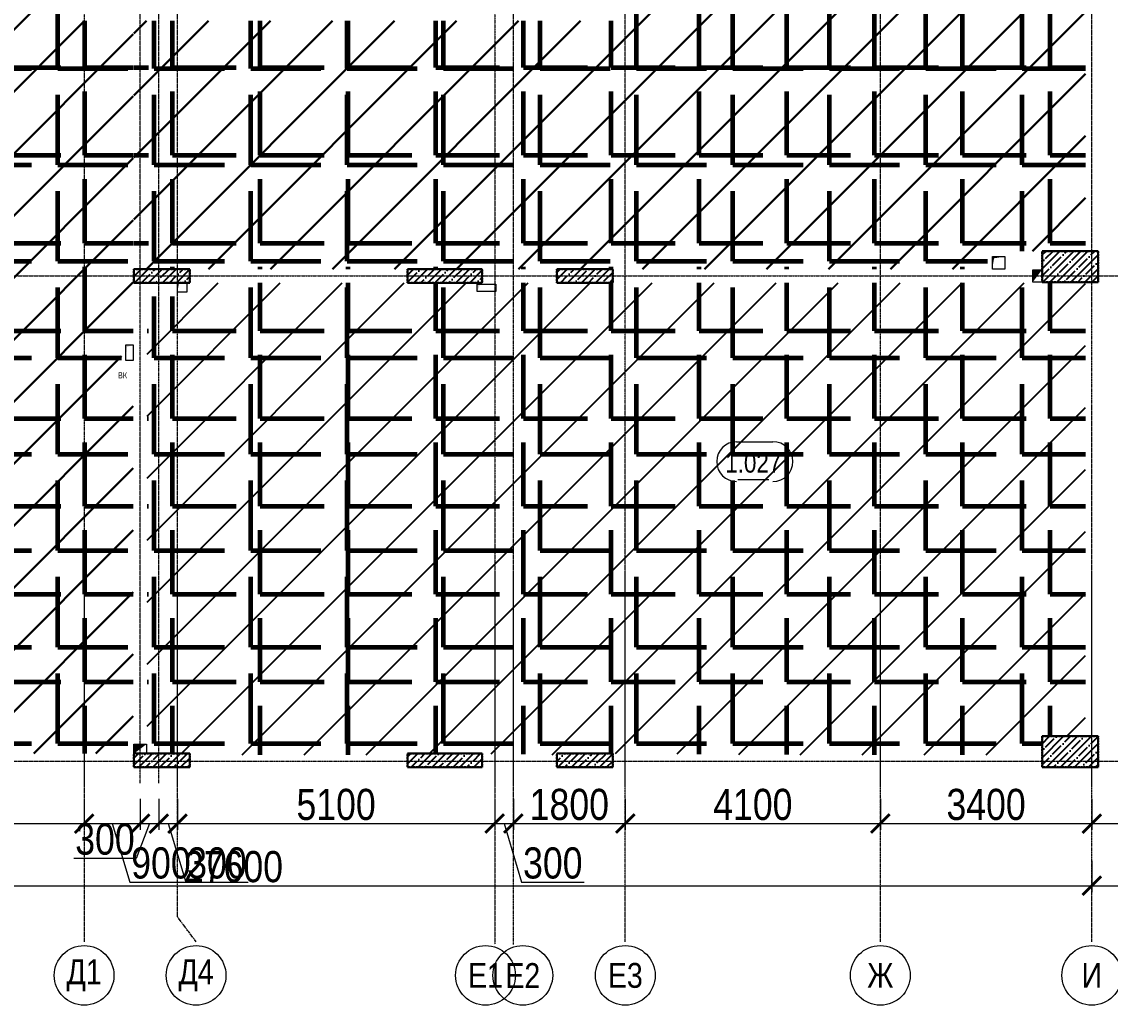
# Model space of a CAD drawing. Header units: millimetres. Extents: x -65509 to 912790, y 446 to 713294.
# Drawn here: x 10276 to 27776, y 446 to 16257 of the extents above; entities that cross this region are included whole.
import ezdxf
from ezdxf.enums import TextEntityAlignment as Align

# ---------------------------------------------------------------- set-up
doc = ezdxf.new("R2010")
doc.units = ezdxf.units.MM
doc.linetypes.add('CENTER2', pattern=[28.575, 19.05, -3.175, 3.175, -3.175])
doc.linetypes.add('HIDDEN2', pattern=[4.7625, 3.175, -1.5875])
doc.layers.get('Defpoints').update_dxf_attribs({"color": 250})
doc.layers.add('1.1) Нал. пол 1 вып. классы в 1 блоке', color=5, linetype='Continuous')
for name, color, linetype, lineweight in [('8.1) Нал. пол 8 вып.', 190, 'Continuous', 30), ('8.2) Линолеум 8 вып', 90, 'Continuous', 60), ('9.1) Линолеум 9  9.2 Инв', 3, 'Continuous', 60), ('АР_Area', 250, 'Continuous', 5), ('АР_Колонны', 250, 'Continuous', 30), ('АР_Стены ЖБ', 250, 'Continuous', 35), ('АР_Штриховка', 250, 'Continuous', 0), ('ВК_Шахты', 250, 'Continuous', 9), ('ОВ_Отопление', 250, 'Continuous', 5), ('РД_Оси_100', 250, 'Continuous', 0), ('РД_Оси_размер', 250, 'Continuous', 0)]:
    doc.layers.add(name, color=color, linetype=linetype, lineweight=lineweight)
doc.styles.add('style1', font='ARIALN.TTF')
doc.styles.add('ккк', font='isocpeur.ttf', dxfattribs={"width": 0.85, "oblique": 15})
doc.dimstyles.new('Dim100_ареал', dxfattribs={"dimscale": 100, "dimtxt": 2.5, "dimasz": 1, "dimexe": 1, "dimexo": 1, "dimgap": 0.5, "dimtad": 1, "dimzin": 12, "dimdsep": 46, "dimtxsty": 'style1', "dimblk": 'ARCHTICK', "dimcen": 1, "dimdle": 1, "dimclrd": 256, "dimclre": 256, "dimaunit": 1, "dimadec": 0, "dimazin": 3, "dimtfac": 1, "dimtmove": 1, "dimatfit": 3, "dimldrblk": 'OPEN30', "dimfxl": 4, "dimfxlon": 1, "dimtolj": 1, "dimtzin": 0, "dimlwd": 9, "dimlwe": 9, "dimarcsym": 0})
pattern_1 = [(45, (-120, -9128.87), (-112.2532, 112.2532), []), (45, (-7.75, -9128.87), (-112.2532, 112.2532), [198.4375, -39.6875, 0, -39.6875])]
pattern_2 = [(0, (0, 0), (0, 1550.67), [1127.76, -422.91]), (90, (0, 0), (-1550.67, 9e-14), [1127.76, -422.91])]
pattern_3 = [(0, (0, 0), (0, 1410.97), [1026.16, -384.81]), (90, (0, 0), (-1410.97, 9e-14), [1026.16, -384.81])]

# ---------------------------------------------------------------- blocks, each defined once
blk = doc.blocks.new('otv')
at = {"linetype": 'Continuous'}
blk.add_lwpolyline([(0, -1), (0, 0), (1, 0), (1, -1)], close=True, dxfattribs=at)
blk.add_solid([(0, -1), (0, 0), (0.135, -0.137), (1, 0)], dxfattribs=at)
blk = doc.blocks.new('otv_в_стене')
at = {"linetype": 'Continuous'}
blk.add_lwpolyline([(0, -1), (0, 0), (1, 0), (1, -1)], close=True, dxfattribs=at)
blk.add_solid([(0, -1), (0, 0), (0.5, -0.5), (1, 0)], dxfattribs=at)
blk = doc.blocks.new('A-iden')
at = {"linetype": 'Continuous', "lineweight": 5}
blk.add_circle((0, -4), 3, dxfattribs=at)
at = {"color": 0, "linetype": 'Continuous', "lineweight": 20, "style": 'ккк', "width": 0.85}
blk.add_attdef('ID', text='', height=8, dxfattribs=at).set_placement((0.31, -3.85), align=Align.MIDDLE_CENTER)
blk = doc.blocks.new('_ArchTick')
at = {"color": 0, "linetype": 'ByBlock', "const_width": 0.15}
blk.add_lwpolyline([(-0.5, -0.5), (0.5, 0.5)], dxfattribs=at)
blk = doc.blocks.new('*D48')
at = {"layer": 'Defpoints', "color": 0, "transparency": 16777216}
for p in [(1203453, 135908), (1207053, 135908), (1207053, 134908)]:
    blk.add_point(p, dxfattribs=at)
at = {"layer": 'РД_Оси_размер', "lineweight": 9, "transparency": 16777216}
for p, q in [((1203453, 135308), (1203453, 134808)), ((1207053, 135308), (1207053, 134808)), ((1203353, 134908), (1207153, 134908))]:
    blk.add_line(p, q, dxfattribs=at)
at = {"layer": 'РД_Оси_размер', "lineweight": 9, "transparency": 16777216, "xscale": 300, "yscale": 300, "zscale": 300, "rotation": 180}
blk.add_blockref('_ArchTick', (1203453, 134908), dxfattribs=at)
at = {"layer": 'РД_Оси_размер', "lineweight": 9, "transparency": 16777216, "xscale": 300, "yscale": 300, "zscale": 300}
blk.add_blockref('_ArchTick', (1207053, 134908), dxfattribs=at)
at = {"layer": 'РД_Оси_размер', "color": 0, "transparency": 16777216, "insert": (1205253, 135213), "char_height": 500, "attachment_point": 5, "style": 'style1'}
blk.add_mtext('\\A1;3600', dxfattribs=at)
blk = doc.blocks.new('_Open30')
at = {"color": 0, "linetype": 'ByBlock', "lineweight": -2}
for p, q in [((-1, 0.268), (0, 0)), ((0, 0), (-1, -0.268)), ((0, 0), (-1, 0))]:
    blk.add_line(p, q, dxfattribs=at)
blk = doc.blocks.new('*D49')
at = {"layer": 'Defpoints', "color": 0, "transparency": 16777216}
for p in [(1207053, 135908), (1207953, 135908), (1207953, 134908)]:
    blk.add_point(p, dxfattribs=at)
at = {"layer": 'РД_Оси_размер', "lineweight": 9, "transparency": 16777216}
for p, q in [((1207053, 135308), (1207053, 134808)), ((1207953, 135308), (1207953, 134808)), ((1206953, 134908), (1208053, 134908)), ((1207503, 134908), (1207785, 133967)), ((1207785, 133967), (1208790, 133967))]:
    blk.add_line(p, q, dxfattribs=at)
at = {"layer": 'РД_Оси_размер', "lineweight": 9, "transparency": 16777216, "xscale": 300, "yscale": 300, "zscale": 300, "rotation": 180}
blk.add_blockref('_ArchTick', (1207053, 134908), dxfattribs=at)
at = {"layer": 'РД_Оси_размер', "lineweight": 9, "transparency": 16777216, "xscale": 300, "yscale": 300, "zscale": 300}
blk.add_blockref('_ArchTick', (1207953, 134908), dxfattribs=at)
at = {"layer": 'РД_Оси_размер', "color": 0, "transparency": 16777216, "insert": (1208287, 134272), "char_height": 500, "attachment_point": 5, "style": 'style1'}
blk.add_mtext('\\A1;900', dxfattribs=at)
blk = doc.blocks.new('*D50')
at = {"layer": 'Defpoints', "color": 0, "transparency": 16777216}
for p in [(1207953, 135908), (1208253, 135908), (1208253, 134908)]:
    blk.add_point(p, dxfattribs=at)
at = {"layer": 'РД_Оси_размер', "lineweight": 9, "transparency": 16777216}
for p, q in [((1207953, 135308), (1207953, 134808)), ((1208253, 135308), (1208253, 134808)), ((1207853, 134908), (1208353, 134908)), ((1208103, 134908), (1207890, 134349)), ((1207890, 134349), (1206885, 134349))]:
    blk.add_line(p, q, dxfattribs=at)
at = {"layer": 'РД_Оси_размер', "lineweight": 9, "transparency": 16777216, "xscale": 300, "yscale": 300, "zscale": 300, "rotation": 180}
blk.add_blockref('_ArchTick', (1207953, 134908), dxfattribs=at)
at = {"layer": 'РД_Оси_размер', "lineweight": 9, "transparency": 16777216, "xscale": 300, "yscale": 300, "zscale": 300}
blk.add_blockref('_ArchTick', (1208253, 134908), dxfattribs=at)
at = {"layer": 'РД_Оси_размер', "color": 0, "transparency": 16777216, "insert": (1207387, 134655), "char_height": 500, "attachment_point": 5, "style": 'style1'}
blk.add_mtext('\\A1;300', dxfattribs=at)
blk = doc.blocks.new('*D51')
at = {"layer": 'Defpoints', "color": 0, "transparency": 16777216}
for p in [(1208253, 135908), (1208553, 135908), (1208553, 134908)]:
    blk.add_point(p, dxfattribs=at)
at = {"layer": 'РД_Оси_размер', "lineweight": 9, "transparency": 16777216}
for p, q in [((1208253, 135308), (1208253, 134808)), ((1208553, 135308), (1208553, 134808)), ((1208153, 134908), (1208653, 134908)), ((1208403, 134908), (1208685, 133967)), ((1208685, 133967), (1209690, 133967))]:
    blk.add_line(p, q, dxfattribs=at)
at = {"layer": 'РД_Оси_размер', "lineweight": 9, "transparency": 16777216, "xscale": 300, "yscale": 300, "zscale": 300, "rotation": 180}
blk.add_blockref('_ArchTick', (1208253, 134908), dxfattribs=at)
at = {"layer": 'РД_Оси_размер', "lineweight": 9, "transparency": 16777216, "xscale": 300, "yscale": 300, "zscale": 300}
blk.add_blockref('_ArchTick', (1208553, 134908), dxfattribs=at)
at = {"layer": 'РД_Оси_размер', "color": 0, "transparency": 16777216, "insert": (1209187, 134272), "char_height": 500, "attachment_point": 5, "style": 'style1'}
blk.add_mtext('\\A1;300', dxfattribs=at)
blk = doc.blocks.new('*D52')
at = {"layer": 'Defpoints', "color": 0, "transparency": 16777216}
for p in [(1208553, 135908), (1213653, 135908), (1213653, 134908)]:
    blk.add_point(p, dxfattribs=at)
at = {"layer": 'РД_Оси_размер', "lineweight": 9, "transparency": 16777216}
for p, q in [((1208553, 135308), (1208553, 134808)), ((1213653, 135308), (1213653, 134808)), ((1208453, 134908), (1213753, 134908))]:
    blk.add_line(p, q, dxfattribs=at)
at = {"layer": 'РД_Оси_размер', "lineweight": 9, "transparency": 16777216, "xscale": 300, "yscale": 300, "zscale": 300, "rotation": 180}
blk.add_blockref('_ArchTick', (1208553, 134908), dxfattribs=at)
at = {"layer": 'РД_Оси_размер', "lineweight": 9, "transparency": 16777216, "xscale": 300, "yscale": 300, "zscale": 300}
blk.add_blockref('_ArchTick', (1213653, 134908), dxfattribs=at)
at = {"layer": 'РД_Оси_размер', "color": 0, "transparency": 16777216, "insert": (1211103, 135213), "char_height": 500, "attachment_point": 5, "style": 'style1'}
blk.add_mtext('\\A1;5100', dxfattribs=at)
blk = doc.blocks.new('*D53')
at = {"layer": 'Defpoints', "color": 0, "transparency": 16777216}
for p in [(1213653, 135908), (1213953, 135908), (1213953, 134908)]:
    blk.add_point(p, dxfattribs=at)
at = {"layer": 'РД_Оси_размер', "lineweight": 9, "transparency": 16777216}
for p, q in [((1213653, 135308), (1213653, 134808)), ((1213953, 135308), (1213953, 134808)), ((1213553, 134908), (1214053, 134908)), ((1213803, 134908), (1214085, 133967)), ((1214085, 133967), (1215090, 133967))]:
    blk.add_line(p, q, dxfattribs=at)
at = {"layer": 'РД_Оси_размер', "lineweight": 9, "transparency": 16777216, "xscale": 300, "yscale": 300, "zscale": 300, "rotation": 180}
blk.add_blockref('_ArchTick', (1213653, 134908), dxfattribs=at)
at = {"layer": 'РД_Оси_размер', "lineweight": 9, "transparency": 16777216, "xscale": 300, "yscale": 300, "zscale": 300}
blk.add_blockref('_ArchTick', (1213953, 134908), dxfattribs=at)
at = {"layer": 'РД_Оси_размер', "color": 0, "transparency": 16777216, "insert": (1214587, 134272), "char_height": 500, "attachment_point": 5, "style": 'style1'}
blk.add_mtext('\\A1;300', dxfattribs=at)
blk = doc.blocks.new('*D54')
at = {"layer": 'Defpoints', "color": 0, "transparency": 16777216}
for p in [(1213953, 135908), (1215753, 135908), (1215753, 134908)]:
    blk.add_point(p, dxfattribs=at)
at = {"layer": 'РД_Оси_размер', "lineweight": 9, "transparency": 16777216}
for p, q in [((1213953, 135308), (1213953, 134808)), ((1215753, 135308), (1215753, 134808)), ((1213853, 134908), (1215853, 134908))]:
    blk.add_line(p, q, dxfattribs=at)
at = {"layer": 'РД_Оси_размер', "lineweight": 9, "transparency": 16777216, "xscale": 300, "yscale": 300, "zscale": 300, "rotation": 180}
blk.add_blockref('_ArchTick', (1213953, 134908), dxfattribs=at)
at = {"layer": 'РД_Оси_размер', "lineweight": 9, "transparency": 16777216, "xscale": 300, "yscale": 300, "zscale": 300}
blk.add_blockref('_ArchTick', (1215753, 134908), dxfattribs=at)
at = {"layer": 'РД_Оси_размер', "color": 0, "transparency": 16777216, "insert": (1214853, 135213), "char_height": 500, "attachment_point": 5, "style": 'style1'}
blk.add_mtext('\\A1;1800', dxfattribs=at)
blk = doc.blocks.new('*D55')
at = {"layer": 'Defpoints', "color": 0, "transparency": 16777216}
for p in [(1215753, 135908), (1219853, 135908), (1219853, 134908)]:
    blk.add_point(p, dxfattribs=at)
at = {"layer": 'РД_Оси_размер', "lineweight": 9, "transparency": 16777216}
for p, q in [((1215753, 135308), (1215753, 134808)), ((1219853, 135308), (1219853, 134808)), ((1215653, 134908), (1219953, 134908))]:
    blk.add_line(p, q, dxfattribs=at)
at = {"layer": 'РД_Оси_размер', "lineweight": 9, "transparency": 16777216, "xscale": 300, "yscale": 300, "zscale": 300, "rotation": 180}
blk.add_blockref('_ArchTick', (1215753, 134908), dxfattribs=at)
at = {"layer": 'РД_Оси_размер', "lineweight": 9, "transparency": 16777216, "xscale": 300, "yscale": 300, "zscale": 300}
blk.add_blockref('_ArchTick', (1219853, 134908), dxfattribs=at)
at = {"layer": 'РД_Оси_размер', "color": 0, "transparency": 16777216, "insert": (1217803, 135213), "char_height": 500, "attachment_point": 5, "style": 'style1'}
blk.add_mtext('\\A1;4100', dxfattribs=at)
blk = doc.blocks.new('*D56')
at = {"layer": 'Defpoints', "color": 0, "transparency": 16777216}
for p in [(1219853, 135908), (1223253, 135908), (1223253, 134908)]:
    blk.add_point(p, dxfattribs=at)
at = {"layer": 'РД_Оси_размер', "lineweight": 9, "transparency": 16777216}
for p, q in [((1219853, 135308), (1219853, 134808)), ((1223253, 135308), (1223253, 134808)), ((1219753, 134908), (1223353, 134908))]:
    blk.add_line(p, q, dxfattribs=at)
at = {"layer": 'РД_Оси_размер', "lineweight": 9, "transparency": 16777216, "xscale": 300, "yscale": 300, "zscale": 300, "rotation": 180}
blk.add_blockref('_ArchTick', (1219853, 134908), dxfattribs=at)
at = {"layer": 'РД_Оси_размер', "lineweight": 9, "transparency": 16777216, "xscale": 300, "yscale": 300, "zscale": 300}
blk.add_blockref('_ArchTick', (1223253, 134908), dxfattribs=at)
at = {"layer": 'РД_Оси_размер', "color": 0, "transparency": 16777216, "insert": (1221553, 135213), "char_height": 500, "attachment_point": 5, "style": 'style1'}
blk.add_mtext('\\A1;3400', dxfattribs=at)
blk = doc.blocks.new('*D57')
at = {"layer": 'Defpoints', "color": 0, "transparency": 16777216}
for p in [(1223253, 135908), (1224153, 135908), (1224153, 134908)]:
    blk.add_point(p, dxfattribs=at)
at = {"layer": 'РД_Оси_размер', "lineweight": 9, "transparency": 16777216}
for p, q in [((1223253, 135308), (1223253, 134808)), ((1224153, 135308), (1224153, 134808)), ((1223153, 134908), (1224253, 134908)), ((1223703, 134908), (1223985, 133967)), ((1223985, 133967), (1224990, 133967))]:
    blk.add_line(p, q, dxfattribs=at)
at = {"layer": 'РД_Оси_размер', "lineweight": 9, "transparency": 16777216, "xscale": 300, "yscale": 300, "zscale": 300, "rotation": 180}
blk.add_blockref('_ArchTick', (1223253, 134908), dxfattribs=at)
at = {"layer": 'РД_Оси_размер', "lineweight": 9, "transparency": 16777216, "xscale": 300, "yscale": 300, "zscale": 300}
blk.add_blockref('_ArchTick', (1224153, 134908), dxfattribs=at)
at = {"layer": 'РД_Оси_размер', "color": 0, "transparency": 16777216, "insert": (1224487, 134272), "char_height": 500, "attachment_point": 5, "style": 'style1'}
blk.add_mtext('\\A1;900', dxfattribs=at)
blk = doc.blocks.new('*D97')
at = {"layer": 'Defpoints', "color": 0, "transparency": 16777216}
for p in [(1195653, 135908), (1223253, 135908), (1223253, 133908)]:
    blk.add_point(p, dxfattribs=at)
at = {"layer": 'РД_Оси_размер', "lineweight": 9, "transparency": 16777216}
for p, q in [((1195653, 134308), (1195653, 133808)), ((1223253, 134308), (1223253, 133808)), ((1195553, 133908), (1223353, 133908))]:
    blk.add_line(p, q, dxfattribs=at)
at = {"layer": 'РД_Оси_размер', "lineweight": 9, "transparency": 16777216, "xscale": 300, "yscale": 300, "zscale": 300, "rotation": 180}
blk.add_blockref('_ArchTick', (1195653, 133908), dxfattribs=at)
at = {"layer": 'РД_Оси_размер', "lineweight": 9, "transparency": 16777216, "xscale": 300, "yscale": 300, "zscale": 300}
blk.add_blockref('_ArchTick', (1223253, 133908), dxfattribs=at)
at = {"layer": 'РД_Оси_размер', "color": 0, "transparency": 16777216, "insert": (1209453, 134213), "char_height": 500, "attachment_point": 5, "style": 'style1'}
blk.add_mtext('\\A1;27600', dxfattribs=at)
blk = doc.blocks.new('*D118')
at = {"layer": 'Defpoints', "color": 0, "transparency": 16777216}
for p in [(1241253, 222414), (1223253, 135908), (1241253, 133908)]:
    blk.add_point(p, dxfattribs=at)
at = {"layer": 'РД_Оси_размер', "lineweight": 9, "transparency": 16777216}
for p, q in [((1223253, 134308), (1223253, 133808)), ((1241253, 134308), (1241253, 133808)), ((1223153, 133908), (1241353, 133908))]:
    blk.add_line(p, q, dxfattribs=at)
at = {"layer": 'РД_Оси_размер', "lineweight": 9, "transparency": 16777216, "xscale": 300, "yscale": 300, "zscale": 300, "rotation": 180}
blk.add_blockref('_ArchTick', (1223253, 133908), dxfattribs=at)
at = {"layer": 'РД_Оси_размер', "lineweight": 9, "transparency": 16777216, "xscale": 300, "yscale": 300, "zscale": 300}
blk.add_blockref('_ArchTick', (1241253, 133908), dxfattribs=at)
at = {"layer": 'РД_Оси_размер', "color": 0, "transparency": 16777216, "insert": (1232253, 134213), "char_height": 500, "attachment_point": 5, "style": 'style1'}
blk.add_mtext('\\A1;18000', dxfattribs=at)
blk = doc.blocks.new('MOK-МаркаПом_овал_ареал')
for p, q in [((-2.99, 3.76), (3.52, 3.76)), ((-2.75, -3), (2.75, -3))]:
    blk.add_line(p, q)
for centre, radius, start, end in [((-2.99, 0.21), 3.55, 90, 270), ((3.52, 0.21), 3.55, 270, 90), ((-7.41, 0), 7.16, 0, 0.001)]:
    blk.add_arc(centre, radius, start, end)
at = {"color": 0, "style": 'style1'}
blk.add_attdef('АР-ПОМЕЩЕНИЕ:НОМЕР', text='', height=3, dxfattribs=at).set_placement((0.26, 0), align=Align.MIDDLE)
blk = doc.blocks.new('оси_рен')
at = {"layer": 'РД_Оси_100', "color": 251, "linetype": 'CENTER2', "true_color": 0x636466}
for p, q in [((1215752.916, 135558.25), (1215752.916, 223268.25)), ((1219852.916, 135558.25), (1219852.916, 223268.25)), ((1223252.916, 135558.25), (1223252.916, 223268.25)), ((1189697.958, 143713.25), (1225207.916, 143713.25)), ((1215752.916, 133007.755), (1215752.916, 138964.071)), ((1219852.916, 133007.755), (1219852.916, 138964.071)), ((1223252.916, 133007.755), (1223252.916, 138964.071)), ((1189697.958, 135913.25), (1225207.916, 135913.25))]:
    blk.add_line(p, q, dxfattribs=at)
for points in [[(1207052.916, 223268.25), (1207052.916, 135558.25)], [(1207952.916, 135558.25), (1207952.916, 223268.25)], [(1208252.916, 135558.25), (1208252.916, 223268.25)], [(1208552.916, 135558.25), (1208552.916, 223268.25)], [(1213652.916, 223268.25), (1213652.916, 135558.25)], [(1213952.916, 135558.25), (1213952.916, 223268.25)], [(1207052.916, 138964.071), (1207052.916, 133007.755)], [(1208852.916, 133007.755), (1208552.916, 133407.755), (1208552.916, 138964.071)], [(1213652.916, 138964.071), (1213652.916, 132968.663)], [(1213952.916, 132966.444), (1213952.916, 138964.071)]]:
    blk.add_lwpolyline(points, dxfattribs=at)
at = {"layer": 'РД_Оси_100', "color": 251, "true_color": 0x636466}
ref = blk.add_blockref('A-iden', (1207052.182, 133107.755), dxfattribs=dict(at, xscale=160, yscale=160))
ref.add_attrib('ID', 'Д1', dxfattribs={"layer": '0', "linetype": 'Continuous', "height": 400, "style": 'style1'}).set_placement((1207052.182, 132467.755), align=Align.MIDDLE)
ref = blk.add_blockref('A-iden', (1208852.182, 133107.755), dxfattribs=dict(at, xscale=160, yscale=160))
ref.add_attrib('ID', 'Д4', dxfattribs={"layer": '0', "linetype": 'Continuous', "height": 400, "style": 'style1'}).set_placement((1208852.182, 132467.755), align=Align.MIDDLE)
ref = blk.add_blockref('A-iden', (1213504.837, 133107.755), dxfattribs=dict(at, xscale=160, yscale=160))
ref.add_attrib('ID', 'Е1', dxfattribs={"layer": '0', "linetype": 'Continuous', "height": 400, "style": 'style1'}).set_placement((1213504.837, 132467.755), align=Align.MIDDLE)
ref = blk.add_blockref('A-iden', (1214104.837, 133107.755), dxfattribs=dict(at, xscale=160, yscale=160))
ref.add_attrib('ID', 'Е2', dxfattribs={"layer": '0', "linetype": 'Continuous', "height": 400, "style": 'style1'}).set_placement((1214104.837, 132467.755), align=Align.MIDDLE)
ref = blk.add_blockref('A-iden', (1215752.916, 133107.755), dxfattribs=dict(at, xscale=160, yscale=160))
ref.add_attrib('ID', 'Е3', dxfattribs={"layer": '0', "linetype": 'Continuous', "height": 400, "style": 'style1'}).set_placement((1215752.916, 132467.755), align=Align.MIDDLE)
ref = blk.add_blockref('A-iden', (1219852.916, 133107.755), dxfattribs=dict(at, xscale=160, yscale=160))
ref.add_attrib('ID', 'Ж', dxfattribs={"layer": '0', "linetype": 'Continuous', "height": 400, "style": 'style1'}).set_placement((1219852.916, 132467.755), align=Align.MIDDLE)
ref = blk.add_blockref('A-iden', (1223252.916, 133107.755), dxfattribs=dict(at, xscale=160, yscale=160))
ref.add_attrib('ID', 'И', dxfattribs={"layer": '0', "linetype": 'Continuous', "height": 400, "style": 'style1'}).set_placement((1223252.916, 132467.755), align=Align.MIDDLE)
at = {"layer": 'РД_Оси_размер', "color": 251, "true_color": 0x636466}
for base, p1, p2, picture, middle in [((1241252.916, 133907.755), (1223252.916, 135907.755), (1241252.916, 222413.947), '*D118', (1232252.916, 134213.041)), ((1223252.916, 133907.755), (1195652.916, 135907.755), (1223252.916, 135907.755), '*D97', (1209452.916, 134213.041)), ((1207052.916, 134907.755), (1203452.916, 135907.755), (1207052.916, 135907.755), '*D48', (1205252.916, 135213.041)), ((1207952.916, 134907.755), (1207052.916, 135907.755), (1207952.916, 135907.755), '*D49', (1207835.173, 134272.182)), ((1208552.916, 134907.755), (1208252.916, 135907.755), (1208552.916, 135907.755), '*D51', (1208735.173, 134272.182)), ((1213652.916, 134907.755), (1208552.916, 135907.755), (1213652.916, 135907.755), '*D52', (1211102.916, 135213.041)), ((1213952.916, 134907.755), (1213652.916, 135907.755), (1213952.916, 135907.755), '*D53', (1214135.173, 134272.182)), ((1215752.916, 134907.755), (1213952.916, 135907.755), (1215752.916, 135907.755), '*D54', (1214852.916, 135213.041)), ((1219852.916, 134907.755), (1215752.916, 135907.755), (1219852.916, 135907.755), '*D55', (1217802.916, 135213.041)), ((1223252.916, 134907.755), (1219852.916, 135907.755), (1223252.916, 135907.755), '*D56', (1221552.916, 135213.041)), ((1224152.916, 134907.755), (1223252.916, 135907.755), (1224152.916, 135907.755), '*D57', (1224035.173, 134272.182))]:
    dim = blk.add_linear_dim(base=base, p1=p1, p2=p2, dimstyle='Dim100_ареал', override={"dimtxt": 5, "dimasz": 3}, dxfattribs=at)
    dim.commit()
    dim.dimension.update_dxf_attribs({"geometry": picture, "text_midpoint": middle})
dim = blk.add_linear_dim(base=(1208252.916, 134907.755), p1=(1207952.916, 135907.755), p2=(1208252.916, 135907.755), dimstyle='Dim100_ареал', override={"dimtxt": 5, "dimasz": 3}, dxfattribs=at)
dim.commit()
dim.dimension.update_dxf_attribs({"geometry": '*D50', "text_midpoint": (1207839.511, 134349.46), "dimtype": 160})

msp = doc.modelspace()

# ---------------------------------------------------------------- hatches: boundary and pattern name
at = {"layer": '1.1) Нал. пол 1 вып. классы в 1 блоке'}
h = msp.add_hatch(dxfattribs=at)
h.set_pattern_fill('ANSI31', color=256, scale=222)
h.set_pattern_definition([(45, (-1580685.86, 128462.9), (-498.4042, 498.4042), [])])
h.paths.add_polyline_path([(27380, 12071.13), (26680, 12071.13), (26680, 12061.13), (23680, 12061.13), (20780, 12061.13), (19780, 12061.13), (18880, 12061.13), (17970, 12061.13), (17970, 11851.13), (17529.966, 11851.13), (17530.04, 12061.13), (16480, 12061.13), (16182.577, 12061.13), (13280, 12061.13), (13000, 12061.13), (13000, 11841.13), (12290, 11841.13), (12290, 4491.13), (12980, 4491.13), (13180, 4471.13), (16480, 4471.13), (16480, 4491.13), (17680, 4491.13), (18880, 4471.13), (18880, 4491.13), (19780, 4491.13), (23079.999, 4471.13), (23980, 4471.13), (26080, 4471.13), (26680, 4471.13), (26680, 4771.13), (27380, 4771.13)], flags=17)
at = {"layer": '8.1) Нал. пол 8 вып.'}
h = msp.add_hatch(dxfattribs=at)
h.set_pattern_fill('ANSI31', color=256, scale=222)
h.paths.add_polyline_path([(27380, 16871.13), (26680, 16871.13), (26680, 17171.13), (25579.999, 17171.13), (22279.999, 17171.13), (20080, 17171.13), (20080, 16471.13), (20080, 16271.13), (20080, 12281.13), (20780, 12281.13), (23680, 12281.13), (25800.609, 12281.13), (25800.609, 12571.13), (26680, 12571.13), (26680, 12571.13), (27380, 12571.13)])
h.paths.add_polyline_path([(20080, 16271.13), (12080, 16271.13), (12080, 12281.13), (20080, 12281.13)])
h.paths.add_polyline_path([(12070, 16271.13), (11180, 16271.13), (11180, 16471.13), (11180, 18671.13), (11180, 18871.13), (11180, 20171.13), (11180, 24571.13), (11179.963, 24810.416), (12070, 24811.641), (12070, 27751.129), (11270, 27751.13), (11149.997, 27751.131), (11149.997, 29551.13), (8510.001, 29551.13), (8510.001, 27751.13), (7790, 27751.13), (7790, 17681.13), (7790, 17461.125), (7790, 13771.13), (7780, 13561.13), (7790, 13561.13), (7790, 12721.13), (7790, 9821.13), (7790, 8621.13), (7790, 4491.13), (12070, 4491.13), (12070, 10741.13), (11879.262, 10741.13), (11880.161, 11131.161), (12070, 11131.077)])
h.paths.add_polyline_path([(7790, 17461.125), (0, 17461.125), (0, 14201.13), (300, 14201.13), (300, 13781.13), (6580, 13781.13), (6580, 14061.13), (7790, 14061.13)])
h.paths.add_polyline_path([(11796.198, 10468.463), (11989.24, 10468.463), (11989.24, 10678.763), (11796.198, 10678.763)], flags=24)
at = {"layer": '8.2) Линолеум 8 вып'}
h = msp.add_hatch(dxfattribs=at)
h.set_pattern_fill('ANGLE', color=256, scale=222)
h.set_pattern_definition(pattern_2)
h.paths.add_polyline_path([(27380, 16871.13), (26680, 16871.13), (26680, 17171.13), (25579.999, 17171.13), (22279.999, 17171.13), (20080, 17171.13), (20080, 16471.13), (20080, 16271.13), (20080, 12281.13), (20780, 12281.13), (23680, 12281.13), (25800.609, 12281.13), (25800.609, 12571.13), (26680, 12571.13), (26680, 12571.13), (27380, 12571.13)])
h.paths.add_polyline_path([(20080, 16271.13), (12080, 16271.13), (12080, 12281.13), (20080, 12281.13)])
h.paths.add_polyline_path([(12070, 16271.13), (11180, 16271.13), (11180, 16471.13), (11180, 18671.13), (11180, 18871.13), (11180, 20171.13), (11180, 24571.13), (11179.963, 24810.416), (12070, 24811.641), (12070, 27751.129), (11270, 27751.13), (11149.997, 27751.131), (11149.997, 29551.13), (8510.001, 29551.13), (8510.001, 27751.13), (7790, 27751.13), (7790, 17681.13), (7790, 17461.125), (7790, 13771.13), (7780, 13561.13), (7790, 13561.13), (7790, 12721.13), (7790, 9821.13), (7790, 8621.13), (7790, 4491.13), (12070, 4491.13), (12070, 10741.13), (11879.262, 10741.13), (11880.161, 11131.161), (12070, 11131.077)])
h.paths.add_polyline_path([(7790, 17461.125), (0, 17461.125), (0, 14201.13), (300, 14201.13), (300, 13781.13), (6580, 13781.13), (6580, 14061.13), (7790, 14061.13)])
h.paths.add_polyline_path([(11796.198, 10468.463), (11989.24, 10468.463), (11989.24, 10678.763), (11796.198, 10678.763)], flags=24)
h = msp.add_hatch(dxfattribs=at)
h.set_pattern_fill('ANGLE', color=256, scale=222)
h.set_pattern_definition(pattern_2)
h.paths.add_polyline_path([(27380, 12071.13), (26680, 12071.13), (26680, 12061.13), (23680, 12061.13), (20780, 12061.13), (19780, 12061.13), (18880, 12061.13), (17970, 12061.13), (17970, 11851.13), (17529.966, 11851.13), (17530.04, 12061.13), (16480, 12061.13), (16182.577, 12061.13), (13280, 12061.13), (13000, 12061.13), (13000, 11841.13), (12290, 11841.13), (12290, 4491.13), (12980, 4491.13), (13180, 4471.13), (16480, 4471.13), (16480, 4491.13), (17680, 4491.13), (18880, 4471.13), (18880, 4491.13), (19780, 4491.13), (23079.999, 4471.13), (23980, 4471.13), (26080, 4471.13), (26680, 4471.13), (26680, 4771.13), (27380, 4771.13)], flags=17)
at = {"layer": '9.1) Линолеум 9  9.2 Инв'}
h = msp.add_hatch(dxfattribs=at)
h.set_pattern_fill('ANGLE', color=256, scale=202)
h.set_pattern_definition(pattern_3)
h.paths.add_polyline_path([(27380, 16871.13), (26680, 16871.13), (26680, 17171.13), (25579.999, 17171.13), (22279.999, 17171.13), (20080, 17171.13), (20080, 16471.13), (20080, 16271.13), (20080, 12281.13), (20780, 12281.13), (23680, 12281.13), (25800.609, 12281.13), (25800.609, 12571.13), (26680, 12571.13), (26680, 12571.13), (27380, 12571.13)])
h.paths.add_polyline_path([(20080, 16271.13), (12080, 16271.13), (12080, 12281.13), (20080, 12281.13)])
h.paths.add_polyline_path([(12070, 16271.13), (11180, 16271.13), (11180, 16471.13), (11180, 18671.13), (11180, 18871.13), (11180, 20171.13), (11180, 24571.13), (11179.963, 24810.416), (12070, 24811.641), (12070, 27751.129), (11270, 27751.13), (11149.997, 27751.131), (11149.997, 29551.13), (8510.001, 29551.13), (8510.001, 27751.13), (7790, 27751.13), (7790, 17681.13), (7790, 17461.125), (7790, 13771.13), (7780, 13561.13), (7790, 13561.13), (7790, 12721.13), (7790, 9821.13), (7790, 8621.13), (7790, 4491.13), (12070, 4491.13), (12070, 10741.13), (11879.262, 10741.13), (11880.161, 11131.161), (12070, 11131.077)])
h.paths.add_polyline_path([(7790, 17461.125), (0, 17461.125), (0, 14201.13), (300, 14201.13), (300, 13781.13), (6580, 13781.13), (6580, 14061.13), (7790, 14061.13)])
h.paths.add_polyline_path([(11796.198, 10468.463), (11989.24, 10468.463), (11989.24, 10678.763), (11796.198, 10678.763)], flags=24)
h = msp.add_hatch(dxfattribs=at)
h.set_pattern_fill('ANGLE', color=256, scale=202)
h.set_pattern_definition(pattern_3)
h.paths.add_polyline_path([(27380, 12071.13), (26680, 12071.13), (26680, 12061.13), (23680, 12061.13), (20780, 12061.13), (19780, 12061.13), (18880, 12061.13), (17970, 12061.13), (17970, 11851.13), (17529.966, 11851.13), (17530.04, 12061.13), (16480, 12061.13), (16182.577, 12061.13), (13280, 12061.13), (13000, 12061.13), (13000, 11841.13), (12290, 11841.13), (12290, 4491.13), (12980, 4491.13), (13180, 4471.13), (16480, 4471.13), (16480, 4491.13), (17680, 4491.13), (18880, 4471.13), (18880, 4491.13), (19780, 4491.13), (23079.999, 4471.13), (23980, 4471.13), (26080, 4471.13), (26680, 4471.13), (26680, 4771.13), (27380, 4771.13)], flags=17)
at = {"layer": 'АР_Штриховка', "linetype": 'Continuous', "lineweight": 25}
h = msp.add_hatch(dxfattribs=at)
h.set_pattern_fill('ANSI35', color=256, scale=25, style=0)
h.set_pattern_definition(pattern_1)
h.paths.add_polyline_path([(27580, 12071.13), (27580, 12571.13), (26680, 12571.13), (26680, 12071.13)], flags=0)
h = msp.add_hatch(dxfattribs=at)
h.set_pattern_fill('ANSI35', color=256, scale=25, style=0)
h.set_pattern_definition(pattern_1)
h.paths.add_polyline_path([(12980, 12061.13), (12980, 12281.13), (12080, 12281.13), (12080, 12061.13)], flags=0)
h = msp.add_hatch(dxfattribs=at)
h.set_pattern_fill('ANSI35', color=256, scale=25, style=0)
h.set_pattern_definition(pattern_1)
h.paths.add_polyline_path([(17680, 12061.13), (17680, 12281.13), (16480, 12281.13), (16480, 12061.13)], flags=0)
h = msp.add_hatch(dxfattribs=at)
h.set_pattern_fill('ANSI35', color=256, scale=25, style=0)
h.set_pattern_definition(pattern_1)
h.paths.add_polyline_path([(19780, 12061.13), (19780, 12281.13), (18880, 12281.13), (18880, 12061.13)], flags=0)
h = msp.add_hatch(dxfattribs=at)
h.set_pattern_fill('ANSI35', color=256, scale=25, style=0)
h.set_pattern_definition(pattern_1)
h.paths.add_polyline_path([(27580, 4271.13), (27580, 4771.13), (26680, 4771.13), (26680, 4271.13)], flags=0)
h = msp.add_hatch(dxfattribs=at)
h.set_pattern_fill('ANSI35', color=256, scale=25, style=0)
h.set_pattern_definition(pattern_1)
h.paths.add_polyline_path([(12980, 4271.13), (12980, 4491.13), (12080, 4491.13), (12080, 4271.13)], flags=0)
h = msp.add_hatch(dxfattribs=at)
h.set_pattern_fill('ANSI35', color=256, scale=25, style=0)
h.set_pattern_definition(pattern_1)
h.paths.add_polyline_path([(17680, 4271.13), (17680, 4491.13), (16480, 4491.13), (16480, 4271.13)], flags=0)
h = msp.add_hatch(dxfattribs=at)
h.set_pattern_fill('ANSI35', color=256, scale=25, style=0)
h.set_pattern_definition(pattern_1)
h.paths.add_polyline_path([(19780, 4271.13), (19780, 4491.13), (18880, 4491.13), (18880, 4271.13)], flags=0)

# ---------------------------------------------------------------- linework, layer by layer
at = {"layer": 'АР_Колонны', "linetype": 'HIDDEN2', "lineweight": 25}
for p, q in [((26680, 12571.13), (27580, 12571.13)), ((26680, 12071.13), (26680, 12571.13)), ((27580, 12571.13), (27580, 12071.13)), ((12080, 12281.13), (12980, 12281.13)), ((12080, 12061.13), (12080, 12281.13)), ((12980, 12281.13), (12980, 12061.13)), ((16480, 12281.13), (17680, 12281.13)), ((16480, 12061.13), (16480, 12281.13)), ((17680, 12281.13), (17680, 12061.13)), ((18880, 12281.13), (19780, 12281.13)), ((18880, 12061.13), (18880, 12281.13)), ((19780, 12281.13), (19780, 12061.13)), ((12980, 12061.13), (12080, 12061.13)), ((17680, 12061.13), (16480, 12061.13)), ((19780, 12061.13), (18880, 12061.13)), ((27580, 12071.13), (26680, 12071.13)), ((26680, 4771.13), (27580, 4771.13)), ((26680, 4271.13), (26680, 4771.13)), ((27580, 4771.13), (27580, 4271.13)), ((12080, 4491.13), (12980, 4491.13)), ((12080, 4271.13), (12080, 4491.13)), ((12980, 4491.13), (12980, 4271.13)), ((16480, 4491.13), (17680, 4491.13)), ((16480, 4271.13), (16480, 4491.13)), ((17680, 4491.13), (17680, 4271.13)), ((18880, 4491.13), (19780, 4491.13)), ((18880, 4271.13), (18880, 4491.13)), ((19780, 4491.13), (19780, 4271.13)), ((12980, 4271.13), (12080, 4271.13)), ((17680, 4271.13), (16480, 4271.13)), ((19780, 4271.13), (18880, 4271.13)), ((27580, 4271.13), (26680, 4271.13))]:
    msp.add_line(p, q, dxfattribs=at)
at = {"layer": 'АР_Колонны', "linetype": 'Continuous', "lineweight": 25}
for p, q in [((26680, 12571.13), (26680, 12071.13)), ((27580, 12571.13), (26680, 12571.13)), ((27580, 12071.13), (27580, 12571.13)), ((12080, 12281.13), (12080, 12061.13)), ((12980, 12281.13), (12080, 12281.13)), ((12980, 12061.13), (12980, 12281.13)), ((16480, 12281.13), (16480, 12061.13)), ((17680, 12281.13), (16480, 12281.13)), ((17680, 12061.13), (17680, 12281.13)), ((18880, 12281.13), (18880, 12061.13)), ((19780, 12281.13), (18880, 12281.13)), ((19780, 12061.13), (19780, 12281.13)), ((12080, 12061.13), (12980, 12061.13)), ((16480, 12061.13), (17680, 12061.13)), ((18880, 12061.13), (19780, 12061.13)), ((26680, 12071.13), (27580, 12071.13)), ((26680, 4771.13), (26680, 4271.13)), ((27580, 4771.13), (26680, 4771.13)), ((27580, 4271.13), (27580, 4771.13)), ((12080, 4491.13), (12080, 4271.13)), ((12980, 4491.13), (12080, 4491.13)), ((12980, 4271.13), (12980, 4491.13)), ((16480, 4491.13), (16480, 4271.13)), ((17680, 4491.13), (16480, 4491.13)), ((17680, 4271.13), (17680, 4491.13)), ((18880, 4491.13), (18880, 4271.13)), ((19780, 4491.13), (18880, 4491.13)), ((19780, 4271.13), (19780, 4491.13)), ((12080, 4271.13), (12980, 4271.13)), ((16480, 4271.13), (17680, 4271.13)), ((18880, 4271.13), (19780, 4271.13)), ((26680, 4271.13), (27580, 4271.13))]:
    msp.add_line(p, q, dxfattribs=at)
at = {"layer": 'АР_Стены ЖБ', "linetype": 'Continuous', "lineweight": 25}
for p, q in [((27580, 12571.13), (26680, 12571.13)), ((26680, 12571.13), (26680, 12071.13)), ((27580, 12071.13), (27580, 12571.13)), ((12980, 12281.13), (12080, 12281.13)), ((12080, 12281.13), (12080, 12061.13)), ((12980, 12061.13), (12980, 12281.13)), ((17680, 12281.13), (16480, 12281.13)), ((16480, 12281.13), (16480, 12061.13)), ((17680, 12061.13), (17680, 12281.13)), ((19780, 12281.13), (18880, 12281.13)), ((18880, 12281.13), (18880, 12061.13)), ((19780, 12061.13), (19780, 12281.13)), ((12080, 12061.13), (12980, 12061.13)), ((16480, 12061.13), (17680, 12061.13)), ((18880, 12061.13), (19780, 12061.13)), ((26680, 12071.13), (27580, 12071.13)), ((27580, 4771.13), (26680, 4771.13)), ((26680, 4771.13), (26680, 4271.13)), ((27580, 4271.13), (27580, 4771.13)), ((12980, 4491.13), (12080, 4491.13)), ((12080, 4491.13), (12080, 4271.13)), ((12980, 4271.13), (12980, 4491.13)), ((17680, 4491.13), (16480, 4491.13)), ((16480, 4491.13), (16480, 4271.13)), ((17680, 4271.13), (17680, 4491.13)), ((19780, 4491.13), (18880, 4491.13)), ((18880, 4491.13), (18880, 4271.13)), ((19780, 4271.13), (19780, 4491.13)), ((12080, 4271.13), (12980, 4271.13)), ((16480, 4271.13), (17680, 4271.13)), ((18880, 4271.13), (19780, 4271.13)), ((26680, 4271.13), (27580, 4271.13))]:
    msp.add_line(p, q, dxfattribs=at)

# ---------------------------------------------------------------- block references
msp.add_blockref('оси_рен', (-1195772.915, -131542.119))
at = {"layer": 'АР_Area', "color": 18, "linetype": 'Continuous', "lineweight": 5, "true_color": 0x000000}
ref = msp.add_blockref('MOK-МаркаПом_овал_ареал', (22037.169, 9166.323), dxfattribs=dict(at, xscale=90, yscale=90, zscale=100))
ref.add_attrib('АР-ПОМЕЩЕНИЕ:НОМЕР', '1.027', dxfattribs={"layer": '0', "color": 0, "height": 315, "style": 'style1'}).set_placement((22037.169, 9166.323), align=Align.MIDDLE)
at = {"layer": 'ВК_Шахты', "color": 18, "true_color": 0x000000}
for p, xscale, yscale in [((25880.609, 12482.099), 200, 200), ((12780, 12061.13), 150, 150)]:
    msp.add_blockref('otv', p, dxfattribs=dict(at, xscale=xscale, yscale=yscale))
at = {"layer": 'ВК_Шахты', "color": 18, "true_color": 0x000000, "zscale": 300}
for p, xscale, yscale in [((17600, 12041.13), 300, 120), ((11950, 11061.13), 120, 250)]:
    msp.add_blockref('otv', p, dxfattribs=dict(at, xscale=xscale, yscale=yscale))
at = {"layer": 'ОВ_Отопление', "color": 18, "true_color": 0x000000}
for p, xscale, yscale in [((26530, 12271.13), 150, 200), ((12080, 4641.13), 200, 150)]:
    msp.add_blockref('otv_в_стене', p, dxfattribs=dict(at, xscale=xscale, yscale=yscale))

# ---------------------------------------------------------------- texts
at = {"layer": 'ВК_Шахты', "color": 18, "true_color": 0x000000, "insert": (11896.778, 10573.17), "char_height": 100, "width": 500, "attachment_point": 5, "style": 'style1'}
msp.add_mtext('ВК', dxfattribs=at)

doc.saveas('drawing.dxf')
